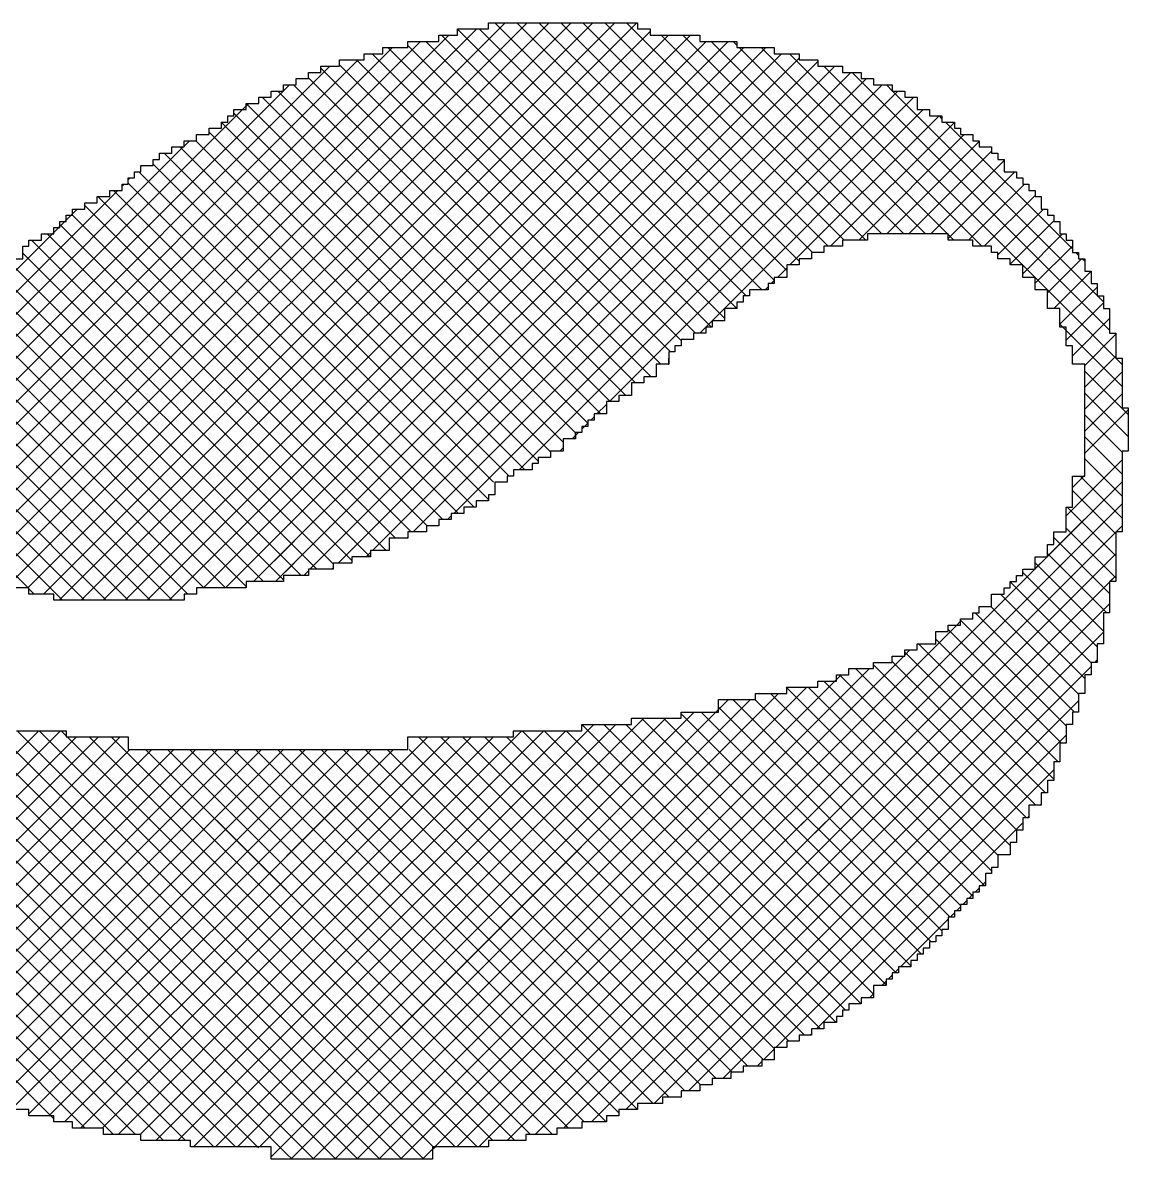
# Model space of a CAD drawing. Header units: millimetres. Extents: x 43843 to 1069877, y 60576 to 148433.
# Drawn here: x 333718 to 334353, y 67251 to 67904 of the extents above; entities that cross this region are included whole.
import ezdxf

# ---------------------------------------------------------------- set-up
doc = ezdxf.new("R2010")
doc.units = ezdxf.units.MM

# ---------------------------------------------------------------- blocks, each defined once
blk = doc.blocks.new('GS')
at = {"color": 152, "true_color": 0x006ec7}
for p, q in [((-2.9712, -2.3848), (1.4534, 2.0397)), ((-2.8215, -2.4116), (1.6298, 2.0397)), ((-2.6844, -2.4509), (1.8062, 2.0397)), ((-2.5579, -2.5008), (1.9826, 2.0397)), ((-2.3815, -2.5008), (2.159, 2.0397)), ((-2.255, -2.5507), (2.3354, 2.0397)), ((-2.1285, -2.6006), (2.5118, 2.0397)), ((-3.2207, -2.2815), (1.0008, 1.9399)), ((-3.1139, -2.3511), (1.2271, 1.9898)), ((-1.9521, -2.6006), (2.6172, 1.9686)), ((-1.7757, -2.6006), (2.7649, 1.9399)), ((-1.5993, -2.6006), (2.9413, 1.9399)), ((-3.4701, -2.1782), (0.5482, 1.8401)), ((-3.3205, -2.2049), (0.7745, 1.89)), ((-1.4229, -2.6006), (3.0678, 1.89)), ((-1.2465, -2.6006), (3.2442, 1.89)), ((-0.9703, -2.5008), (3.3707, 1.8401)), ((-0.7938, -2.5008), (3.5471, 1.8401)), ((0.4716, 1.7902), (0.4716, 1.8401)), ((-3.57, -2.1016), (0.272, 1.7403)), ((-0.5675, -2.4509), (3.6736, 1.7902)), ((-0.3911, -2.4509), (3.8147, 1.7549)), ((0.1224, 1.6905), (0.1224, 1.7403)), ((0.1224, 1.7403), (0.2721, 1.7403)), ((2.7039, -0.7046), (0.259, 1.7403)), ((0.2721, 1.7403), (0.3219, 1.7403)), ((0.3219, 1.7403), (0.3219, 1.7902)), ((0.3219, 1.7902), (0.4716, 1.7902)), ((2.7805, -0.6048), (0.3855, 1.7902)), ((-3.6697, -2.0249), (0.0457, 1.6905)), ((-0.1149, -2.3511), (3.9644, 1.7282)), ((-0.0273, 1.6406), (-0.0273, 1.6905)), ((-0.0273, 1.6905), (0.1224, 1.6905)), ((2.5008, -0.8542), (-0.0273, 1.6738)), ((0.1114, -2.3012), (4.1031, 1.6905)), ((2.6273, -0.8043), (0.1224, 1.7006)), ((-0.2269, 1.5408), (-0.2269, 1.5907)), ((-0.2269, 1.5907), (-0.1271, 1.5907)), ((-0.1271, 1.5907), (-0.1271, 1.6406)), ((-0.1271, 1.6406), (-0.0273, 1.6406)), ((2.4241, -0.954), (-0.1271, 1.5972)), ((0.3876, -2.2014), (4.2296, 1.6406)), ((-3.7732, -1.952), (-0.2804, 1.5408)), ((-0.4265, 1.441), (-0.4265, 1.4909)), ((-0.4265, 1.4909), (-0.3267, 1.4909)), ((2.221, -1.1037), (-0.3736, 1.4909)), ((-0.3303, 1.4909), (-0.2804, 1.5408)), ((-0.3267, 1.4909), (-0.3267, 1.5408)), ((-0.3267, 1.5408), (-0.2269, 1.5408)), ((2.2976, -1.0039), (-0.2471, 1.5408)), ((-0.6564, 1.3412), (-0.6065, 1.3911)), ((-0.6261, 1.3412), (-0.6261, 1.3911)), ((-0.6261, 1.3911), (-0.5263, 1.3911)), ((2.0184, -1.2539), (-0.6261, 1.3905)), ((-0.2389, 1.0033), (-0.6261, 1.3905)), ((-0.5263, 1.3911), (-0.5263, 1.441)), ((-0.5263, 1.441), (-0.4265, 1.441)), ((2.1182, -1.1773), (-0.5001, 1.441)), ((-3.8997, -1.9021), (-0.6564, 1.3412)), ((-0.7758, 1.2414), (-0.7758, 1.2913)), ((-0.7758, 1.2913), (-0.7259, 1.2913)), ((-0.7259, 1.2913), (-0.7259, 1.3412)), ((-0.7259, 1.3412), (-0.6261, 1.3412)), ((1.9186, -1.3306), (-0.7259, 1.3139)), ((-0.2389, 0.8269), (-0.7259, 1.3139)), ((-0.9255, 1.1416), (-0.9255, 1.1915)), ((-0.9255, 1.1915), (-0.8257, 1.1915)), ((-0.8257, 1.1915), (-0.8257, 1.2414)), ((-0.8257, 1.2414), (-0.7758, 1.2414)), ((1.8188, -1.4072), (-0.8257, 1.2373)), ((-0.2389, 0.6505), (-0.8257, 1.2373)), ((-1.0252, 1.0917), (-1.0252, 1.1416)), ((-1.0252, 1.1416), (-0.9255, 1.1416)), ((1.719, -1.4838), (-0.9255, 1.1607)), ((-0.2389, 0.4741), (-0.9255, 1.1607)), ((-4.019, -1.845), (-1.1322, 1.0418)), ((-1.2248, 0.9919), (-1.2248, 1.0418)), ((-1.2248, 1.0418), (-1.125, 1.0418)), ((1.4851, -1.6027), (-1.1594, 1.0418)), ((-1.125, 1.0418), (-1.125, 1.0917)), ((-1.125, 1.0917), (-1.0252, 1.0917)), ((-1.125, 1.049), (-1.0823, 1.0917)), ((1.6116, -1.5528), (-1.0329, 1.0917)), ((-1.3745, 0.8921), (-1.3745, 0.942)), ((-1.3745, 0.942), (-1.3246, 0.942)), ((-1.3246, 0.942), (-1.3246, 0.9919)), ((-1.3246, 0.9919), (-1.2248, 0.9919)), ((1.3586, -1.6526), (-1.2859, 0.9919)), ((-1.5242, 0.7923), (-1.5242, 0.8422)), ((-1.5242, 0.8422), (-1.4743, 0.8422)), ((1.2054, -1.8522), (-1.489, 0.8422)), ((-1.4743, 0.8422), (-1.4743, 0.8921)), ((-1.4743, 0.8921), (-1.3745, 0.8921)), ((1.3199, -1.7903), (-1.3745, 0.9041)), ((-1.624, 0.6925), (-1.624, 0.7424)), ((-1.624, 0.7424), (-1.5741, 0.7424)), ((-1.624, 0.7264), (-1.608, 0.7424)), ((-1.5741, 0.7424), (-1.5741, 0.7923)), ((-1.5741, 0.7923), (-1.5242, 0.7923)), ((-1.5741, 0.7763), (-1.5581, 0.7923)), ((1.0788, -1.9021), (-1.5741, 0.7509)), ((-4.1028, -1.7524), (-1.6579, 0.6925)), ((-1.8236, 0.5927), (-1.8236, 0.6426)), ((-1.8236, 0.6426), (-1.7238, 0.6426)), ((0.8258, -2.0019), (-1.8187, 0.6426)), ((-1.7238, 0.6426), (-1.7238, 0.6925)), ((-1.7238, 0.6925), (-1.624, 0.6925)), ((0.9523, -1.952), (-1.6922, 0.6925)), ((-1.9272, -2.6006), (-5.1167, 0.5889)), ((-1.9234, 0.5428), (-1.9234, 0.5927)), ((-1.9234, 0.5927), (-1.8236, 0.5927)), ((0.6993, -2.0517), (-1.9234, 0.5709)), ((-4.126, -1.5991), (-1.984, 0.5428)), ((-2.0731, 0.4431), (-2.0731, 0.4929)), ((-2.0731, 0.4929), (-2.0232, 0.4929)), ((-2.0339, 0.4929), (-2.0232, 0.5037)), ((-2.0232, 0.4929), (-2.0232, 0.5428)), ((-2.0232, 0.5428), (-1.9234, 0.5428)), ((0.5728, -2.1016), (-2.0232, 0.4943)), ((-2.1036, -2.6006), (-5.1167, 0.4125)), ((-2.1729, 0.3433), (-2.1729, 0.3932)), ((-2.1729, 0.3932), (-2.123, 0.3932)), ((-2.1337, 0.3932), (-2.123, 0.4039)), ((-2.123, 0.3932), (-2.123, 0.4431)), ((-2.123, 0.4431), (-2.0731, 0.4431)), ((0.4962, -2.2014), (-2.123, 0.4177)), ((-2.0838, 0.4431), (-2.0731, 0.4538)), ((-2.3724, 0.2435), (-2.3724, 0.2934)), ((-2.3724, 0.2934), (-2.2726, 0.2934)), ((0.2222, -2.2802), (-2.3514, 0.2934)), ((-2.2726, 0.2934), (-2.2726, 0.3433)), ((-2.2726, 0.3433), (-2.1729, 0.3433)), ((0.3718, -2.2535), (-2.2249, 0.3433)), ((-2.1836, 0.3433), (-2.1729, 0.354)), ((-2.3798, -2.5008), (-5.1167, 0.2361)), ((-2.4223, 0.1437), (-2.4223, 0.2435)), ((-2.4223, 0.2435), (-2.3724, 0.2435)), ((0.0725, -2.307), (-2.4223, 0.1878)), ((-2.5221, 0.1437), (-2.4223, 0.1437)), ((-0.0598, -2.3511), (-2.5221, 0.1112)), ((-0.1863, -2.401), (-2.6312, 0.0439)), ((-0.4892, -2.4509), (-2.8842, -0.0559)), ((-0.3267, -2.437), (-2.7577, -0.006)), ((-0.7921, -2.5008), (-3.1372, -0.1557)), ((-0.6261, -2.4905), (-3.0107, -0.1058)), ((-1.095, -2.5507), (-3.3903, -0.2555)), ((-0.9685, -2.5008), (-3.2638, -0.2056)), ((-1.7508, -2.6006), (-3.9961, -0.3553)), ((-1.5744, -2.6006), (-3.8197, -0.3553)), ((-1.398, -2.6006), (-3.6433, -0.3553)), ((-1.2216, -2.6006), (-3.4701, -0.352)), ((-0.9703, -2.5008), (-0.2389, -1.7694)), ((-0.7938, -2.5008), (-0.2389, -1.9459)), ((-0.5675, -2.4509), (-0.2389, -2.1223)), ((0.3718, -2.2513), (0.2222, -2.2513)), ((0.2222, -2.2513), (0.2222, -2.3012)), ((0.3377, -2.2513), (0.3718, -2.2172)), ((0.5215, -2.2014), (0.3718, -2.2014)), ((0.3718, -2.2014), (0.3718, -2.2513)), ((-0.3911, -2.4509), (-0.2389, -2.2987)), ((-0.1648, -2.401), (-0.1271, -2.3633)), ((0.0725, -2.3511), (-0.1271, -2.3511)), ((-0.1271, -2.3511), (-0.1271, -2.401)), ((0.0615, -2.3511), (0.0725, -2.3401)), ((0.2222, -2.3012), (0.0725, -2.3012)), ((0.0725, -2.3012), (0.0725, -2.3511)), ((-0.3267, -2.4509), (-0.6261, -2.4509)), ((-0.6261, -2.4509), (-0.6261, -2.5008)), ((-0.1271, -2.401), (-0.3267, -2.401)), ((-0.3267, -2.401), (-0.3267, -2.4509)), ((-2.3724, -2.5008), (-2.572, -2.5008)), ((-2.3724, -2.5507), (-2.3724, -2.5008)), ((-2.3299, -2.5507), (-2.3724, -2.5082)), ((-2.1729, -2.5507), (-2.3724, -2.5507)), ((-2.1729, -2.6006), (-2.1729, -2.5507)), ((-1.0252, -2.5507), (-1.125, -2.5507)), ((-1.125, -2.5507), (-1.125, -2.6006)), ((-0.6261, -2.5008), (-1.0252, -2.5008)), ((-1.0252, -2.5008), (-1.0252, -2.5507)), ((-1.125, -2.6006), (-2.1729, -2.6006))]:
    blk.add_line(p, q, dxfattribs=at)
at = {"color": 134, "true_color": 0x00a39c}
for p, q in [((1.3199, 1.9898), (1.3199, 2.0397)), ((1.3199, 2.0397), (2.5174, 2.0397)), ((3.5164, -0.1058), (1.3709, 2.0397)), ((3.6151, -0.0281), (1.5473, 2.0397)), ((3.7149, 0.0485), (1.7237, 2.0397)), ((3.8147, 0.1252), (1.9001, 2.0397)), ((3.9227, 0.1936), (2.0765, 2.0397)), ((4.0492, 0.2435), (2.2529, 2.0397)), ((4.1757, 0.2934), (2.4293, 2.0397)), ((2.5174, 2.0397), (2.5174, 1.9898)), ((0.9207, 1.89), (0.9207, 1.9399)), ((0.9207, 1.9399), (1.0704, 1.9399)), ((3.2159, -0.3345), (0.9414, 1.9399)), ((1.0704, 1.9399), (1.0704, 1.9898)), ((1.0704, 1.9898), (1.3199, 1.9898)), ((3.3133, -0.2555), (1.0704, 1.9874)), ((3.3899, -0.1557), (1.2444, 1.9898)), ((2.5174, 1.9898), (2.6172, 1.9898)), ((2.6172, 1.9898), (2.6172, 1.9399)), ((2.6172, 1.9399), (3.0163, 1.9399)), ((4.3521, 0.2934), (2.7055, 1.9399)), ((4.4786, 0.3433), (2.8819, 1.9399)), ((3.0163, 1.9399), (3.0163, 1.89)), ((0.4716, 1.8401), (0.6712, 1.8401)), ((2.8666, -0.5145), (0.512, 1.8401)), ((0.6712, 1.8401), (0.6712, 1.89)), ((0.6712, 1.89), (0.9207, 1.89)), ((2.9836, -0.4551), (0.6712, 1.8573)), ((3.1101, -0.4052), (0.8149, 1.89)), ((3.0163, 1.89), (3.3157, 1.89)), ((4.655, 0.3433), (3.1082, 1.89)), ((3.3157, 1.859), (3.2847, 1.89)), ((3.3157, 1.89), (3.3157, 1.8401)), ((3.3157, 1.8401), (3.6151, 1.8401)), ((4.8314, 0.3433), (3.3346, 1.8401)), ((5.0577, 0.2934), (3.511, 1.8401)), ((3.6151, 1.8401), (3.6151, 1.7902)), ((3.6151, 1.7902), (3.8147, 1.7902)), ((5.284, 0.2435), (3.7373, 1.7902)), ((3.8147, 1.7902), (3.8147, 1.7403)), ((3.8147, 1.7403), (3.9644, 1.7403)), ((3.9644, 1.7396), (3.9636, 1.7403)), ((3.9644, 1.7403), (3.9644, 1.6905)), ((3.9644, 1.6905), (4.1639, 1.6905)), ((5.6101, 0.0938), (4.0135, 1.6905)), ((4.1639, 1.6905), (4.1639, 1.6406)), ((0.7137, -2.0517), (4.3561, 1.5907)), ((4.1639, 1.6406), (4.3136, 1.6406)), ((6.3095, -0.4291), (4.2398, 1.6406)), ((4.3136, 1.6406), (4.3136, 1.5907)), ((4.3136, 1.5907), (4.4134, 1.5907)), ((4.4134, 1.5907), (4.4134, 1.5408)), ((1.0398, -1.9021), (4.4826, 1.5408)), ((1.5655, -1.5528), (4.6091, 1.4909)), ((4.4134, 1.5408), (4.5631, 1.5408)), ((4.5631, 1.4936), (4.516, 1.5408)), ((4.5631, 1.5408), (4.5631, 1.4909)), ((4.5631, 1.4909), (4.6629, 1.4909)), ((6.2097, -0.1529), (4.5659, 1.4909)), ((4.6629, 1.4909), (4.6629, 1.441)), ((2.2907, -1.0039), (4.7356, 1.441)), ((4.6629, 1.441), (4.7627, 1.441)), ((4.7627, 1.441), (4.7627, 1.3911)), ((4.7627, 1.3911), (4.7627, 1.3412)), ((3.016, -0.4551), (4.8122, 1.3412)), ((3.7412, 0.0938), (4.9388, 1.2913)), ((4.7627, 1.3412), (4.8625, 1.3412)), ((4.8625, 1.3412), (4.8625, 1.2913)), ((4.8625, 1.2913), (4.9623, 1.2913)), ((4.9623, 1.2709), (4.9419, 1.2913)), ((4.9623, 1.2913), (4.9623, 1.2414)), ((4.0673, 0.2435), (5.0621, 1.2382)), ((4.9623, 1.2414), (5.0621, 1.2414)), ((6.0101, 0.2231), (4.9918, 1.2414)), ((5.0621, 1.2414), (5.0621, 1.1915)), ((5.0621, 1.1915), (5.112, 1.1915)), ((5.112, 1.1915), (5.112, 1.1416)), ((4.2937, 0.2934), (5.1419, 1.1416)), ((5.112, 1.1416), (5.2118, 1.1416)), ((5.2118, 1.1416), (5.2118, 1.0917)), ((4.52, 0.3433), (5.2617, 1.085)), ((4.6964, 0.3433), (5.3614, 1.0083)), ((5.2118, 1.0917), (5.2617, 1.0917)), ((5.2617, 1.0917), (5.2617, 1.0418)), ((5.2617, 1.0418), (5.3614, 1.0418)), ((5.3614, 1.0418), (5.3614, 0.9919)), ((4.8728, 0.3433), (5.4612, 0.9317)), ((5.3614, 0.9919), (5.4113, 0.9919)), ((5.4113, 0.9919), (5.4113, 0.942)), ((5.4113, 0.942), (5.4612, 0.942)), ((5.4612, 0.942), (5.4612, 0.8422)), ((5.0122, 0.3063), (5.5481, 0.8422)), ((5.4612, 0.8422), (5.561, 0.8422)), ((5.561, 0.8422), (5.561, 0.7923)), ((5.1757, 0.2934), (5.6248, 0.7424)), ((5.561, 0.7923), (5.6109, 0.7923)), ((5.6109, 0.7923), (5.6109, 0.7424)), ((5.6109, 0.7424), (5.6608, 0.7424)), ((5.6608, 0.7424), (5.6608, 0.6925)), ((5.3022, 0.2435), (5.7107, 0.652)), ((5.6608, 0.6925), (5.7107, 0.6925)), ((5.7107, 0.6925), (5.7107, 0.6426)), ((5.7107, 0.6426), (5.7606, 0.6426)), ((5.7606, 0.6426), (5.7606, 0.5927)), ((5.7606, 0.5927), (5.7606, 0.5428)), ((5.4113, 0.1762), (5.778, 0.5428)), ((5.7606, 0.5428), (5.8105, 0.5428)), ((5.8105, 0.5428), (5.8105, 0.4929)), ((5.8105, 0.4929), (5.8604, 0.4929)), ((5.8604, 0.4929), (5.8604, 0.4431)), ((5.5111, 0.0996), (5.8604, 0.4488)), ((5.8604, 0.4431), (5.9103, 0.4431)), ((5.9103, 0.4431), (5.9103, 0.3433)), ((4.3635, 0.2934), (4.1639, 0.2934)), ((4.1639, 0.2934), (4.1639, 0.2435)), ((5.0122, 0.3433), (4.3635, 0.3433)), ((4.3635, 0.3433), (4.3635, 0.2934)), ((5.0122, 0.2934), (5.0122, 0.3433)), ((5.2118, 0.2934), (5.0122, 0.2934)), ((5.2118, 0.2435), (5.2118, 0.2934)), ((5.6109, 0.023), (5.9312, 0.3433)), ((5.9103, 0.3433), (5.9602, 0.3433)), ((5.9602, 0.3433), (5.9602, 0.2934)), ((5.9602, 0.2934), (6.0101, 0.2934)), ((6.0101, 0.2934), (6.0101, 0.1936)), ((4.0143, 0.1936), (3.9145, 0.1936)), ((3.9145, 0.1936), (3.9145, 0.1437)), ((4.1639, 0.2435), (4.0143, 0.2435)), ((4.0143, 0.2435), (4.0143, 0.1936)), ((5.3614, 0.2435), (5.2118, 0.2435)), ((5.3614, 0.1936), (5.3614, 0.2435)), ((5.4113, 0.1936), (5.3614, 0.1936)), ((5.4113, 0.1437), (5.4113, 0.1936)), ((5.7107, -0.0537), (6.0101, 0.2457)), ((6.0101, 0.1936), (6.06, 0.1936)), ((6.06, 0.1732), (6.0396, 0.1936)), ((6.06, 0.1936), (6.06, 0.1437)), ((3.8147, 0.0938), (3.7149, 0.0938)), ((3.7149, 0.0938), (3.7149, -0.006)), ((3.9145, 0.1437), (3.8147, 0.1437)), ((3.8147, 0.1437), (3.8147, 0.0938)), ((5.5111, 0.1437), (5.4113, 0.1437)), ((5.5111, 0.0938), (5.5111, 0.1437)), ((5.6109, 0.0938), (5.5111, 0.0938)), ((5.6109, -0.006), (5.6109, 0.0938)), ((6.4093, -0.7053), (5.6109, 0.093)), ((5.8105, -0.1303), (6.0845, 0.1437)), ((6.06, 0.1437), (6.1099, 0.1437)), ((6.1099, 0.1233), (6.0895, 0.1437)), ((6.1099, 0.1437), (6.1099, 0.0439)), ((3.6415, -0.006), (3.7149, 0.0674)), ((5.8617, -0.2555), (6.1598, 0.0426)), ((6.1099, 0.0439), (6.1598, 0.0439)), ((6.1598, 0.0439), (6.1598, -0.0559)), ((3.5417, -0.1058), (3.5652, -0.0823)), ((3.6151, -0.0559), (3.5652, -0.0559)), ((3.5652, -0.0559), (3.5652, -0.1058)), ((3.5916, -0.0559), (3.6151, -0.0324)), ((3.7149, -0.006), (3.6151, -0.006)), ((3.6151, -0.006), (3.6151, -0.0559)), ((5.7107, -0.006), (5.6109, -0.006)), ((5.7107, -0.0559), (5.7107, -0.006)), ((5.7107, -0.1058), (5.7107, -0.0559)), ((5.9103, -0.3833), (6.2097, -0.0839)), ((6.1598, -0.0559), (6.2097, -0.0559)), ((6.2097, -0.0559), (6.2097, -0.1557)), ((3.4155, -0.1557), (3.3656, -0.1557)), ((3.3656, -0.1557), (3.3656, -0.2056)), ((3.5652, -0.1058), (3.4155, -0.1058)), ((3.4155, -0.1058), (3.4155, -0.1557)), ((5.8105, -0.1058), (5.7107, -0.1058)), ((5.8105, -0.1066), (5.8097, -0.1058)), ((5.8105, -0.1557), (5.8105, -0.1058)), ((5.8105, -0.2555), (5.8105, -0.1557)), ((6.2097, -0.1557), (6.2596, -0.1557)), ((6.2596, -0.2028), (6.2124, -0.1557)), ((6.2596, -0.1557), (6.2596, -0.2555)), ((3.3157, -0.2555), (3.2159, -0.2555)), ((3.2159, -0.2555), (3.2159, -0.3553)), ((3.3656, -0.2056), (3.3157, -0.2056)), ((3.3157, -0.2056), (3.3157, -0.2555)), ((5.9103, -0.2555), (5.8105, -0.2555)), ((5.9103, -0.3553), (5.9103, -0.2555)), ((5.9602, -0.5098), (6.2596, -0.2104)), ((6.2596, -0.2555), (6.3095, -0.2555)), ((6.3095, -0.2555), (6.3095, -0.4551)), ((3.2159, -0.3553), (3.1161, -0.3553)), ((3.1161, -0.3553), (3.1161, -0.4052)), ((5.9103, -0.4052), (5.9103, -0.3553)), ((6.0101, -0.6363), (6.3095, -0.337)), ((3.0662, -0.4551), (2.9664, -0.4551)), ((2.9664, -0.4551), (2.9664, -0.505)), ((3.1161, -0.4052), (3.0662, -0.4052)), ((3.0662, -0.4052), (3.0662, -0.4551)), ((6.4093, -0.8818), (5.9103, -0.3828)), ((5.9602, -0.4052), (5.9103, -0.4052)), ((5.9602, -0.5549), (5.9602, -0.4052)), ((6.3095, -0.4551), (6.3594, -0.4551)), ((6.3594, -0.4551), (6.3594, -0.6048)), ((2.9664, -0.505), (2.8666, -0.505)), ((2.8666, -0.505), (2.8666, -0.5549)), ((2.9661, -0.505), (2.9664, -0.5046)), ((6.1099, -0.7129), (6.3594, -0.4635)), ((2.8167, -0.6048), (2.7669, -0.6048)), ((2.7669, -0.6048), (2.7669, -0.6547)), ((2.8666, -0.5549), (2.8167, -0.5549)), ((2.8167, -0.5549), (2.8167, -0.6048)), ((6.0101, -0.5549), (5.9602, -0.5549)), ((6.0101, -0.6547), (6.0101, -0.5549)), ((6.3594, -0.6048), (6.3594, -0.6547)), ((2.7669, -0.7046), (2.6671, -0.7046)), ((2.6671, -0.7046), (2.6671, -0.8043)), ((2.7665, -0.7046), (2.7669, -0.7042)), ((2.7669, -0.6547), (2.7669, -0.7046)), ((2.7669, -0.7046), (2.7669, -0.6547)), ((2.7669, -0.6547), (2.7669, -0.7046)), ((6.0101, -0.7046), (6.0101, -0.6547)), ((6.1099, -0.7046), (6.0101, -0.7046)), ((6.1099, -0.8894), (6.3594, -0.6399)), ((6.1099, -1.6027), (6.1099, -0.7046)), ((6.3594, -0.6547), (6.4093, -0.6547)), ((6.4093, -0.6547), (6.4093, -1.0538)), ((2.6671, -0.8043), (2.5673, -0.8043)), ((2.5673, -0.8043), (2.5673, -0.8542)), ((2.6667, -0.8043), (2.6671, -0.804)), ((6.4592, -1.1081), (6.1099, -0.7588)), ((6.1099, -1.0658), (6.4093, -0.7664)), ((2.5673, -0.8542), (2.4675, -0.8542)), ((2.4675, -0.8542), (2.4675, -0.954)), ((2.3677, -1.0039), (2.2679, -1.0039)), ((2.2679, -1.0039), (2.2679, -1.1037)), ((2.4675, -0.954), (2.3677, -0.954)), ((2.3677, -0.954), (2.3677, -1.0039)), ((6.4592, -1.2845), (6.1099, -0.9352)), ((6.1099, -1.2422), (6.4093, -0.9428)), ((2.1909, -1.1037), (2.2679, -1.0268)), ((6.1099, -1.0658), (6.1697, -1.0059)), ((6.1099, -1.2422), (6.3461, -1.0059)), ((6.1099, -1.4186), (6.4592, -1.0693)), ((6.4592, -1.2845), (6.1806, -1.0059)), ((6.4592, -1.1081), (6.357, -1.0059)), ((6.4093, -1.0538), (6.4592, -1.0538)), ((6.4592, -1.0538), (6.4592, -1.4031)), ((2.0683, -1.2263), (2.1182, -1.1764)), ((2.1681, -1.1536), (2.1182, -1.1536)), ((2.1182, -1.1536), (2.1182, -1.2035)), ((2.141, -1.1536), (2.1681, -1.1265)), ((2.2679, -1.1037), (2.1681, -1.1037)), ((2.1681, -1.1037), (2.1681, -1.1536)), ((6.4093, -1.411), (6.1099, -1.1116)), ((6.4093, -1.411), (6.1099, -1.1116)), ((1.9913, -1.3033), (2.0184, -1.2762)), ((2.0683, -1.2534), (2.0184, -1.2534)), ((2.0184, -1.2534), (2.0184, -1.3033)), ((2.0184, -1.3033), (2.0184, -1.2534)), ((2.0184, -1.2762), (2.0412, -1.2534)), ((2.1182, -1.2035), (2.0683, -1.2035)), ((2.0683, -1.2035), (2.0683, -1.2534)), ((1.9186, -1.3033), (1.9186, -1.3532)), ((2.0184, -1.3033), (1.9186, -1.3033)), ((1.9186, -1.3532), (1.9186, -1.4031)), ((1.8188, -1.453), (1.719, -1.453)), ((1.719, -1.453), (1.719, -1.5029)), ((1.9186, -1.4031), (1.8188, -1.4031)), ((1.8188, -1.4031), (1.8188, -1.453)), ((1.8916, -1.4031), (1.9186, -1.376)), ((6.4592, -1.4031), (6.4093, -1.4031)), ((6.4093, -1.4031), (6.4093, -2.0517)), ((1.719, -1.5029), (1.6691, -1.5029)), ((1.6691, -1.5029), (1.6691, -1.5528)), ((5.9602, -1.9211), (6.4093, -1.472)), ((6.4093, -1.7638), (6.1099, -1.4644)), ((6.4093, -1.7638), (6.1099, -1.4644)), ((1.5195, -1.6027), (1.4696, -1.6027)), ((1.4696, -1.6027), (1.4696, -1.6526)), ((1.5156, -1.6027), (1.5195, -1.5988)), ((1.6691, -1.5528), (1.5195, -1.5528)), ((1.5195, -1.5528), (1.5195, -1.6027)), ((6.0101, -1.8522), (6.0101, -1.6027)), ((6.0101, -1.6027), (6.1099, -1.6027)), ((6.0101, -1.6948), (6.1022, -1.6027)), ((6.4093, -1.9402), (6.0717, -1.6027)), ((6.4093, -1.9402), (6.0717, -1.6027)), ((6.1022, -1.6027), (6.1099, -1.595)), ((1.0662, -6.9915), (6.4093, -1.6484)), ((1.4696, -1.6526), (1.3698, -1.6526)), ((1.3698, -1.6526), (1.3698, -1.7524)), ((1.4657, -1.6526), (1.4696, -1.6487)), ((5.8105, -2.2472), (6.4093, -1.6484)), ((5.8105, -2.2472), (6.4093, -1.6484)), ((6.3594, -2.0667), (6.0101, -1.7174)), ((6.3594, -2.0667), (6.0101, -1.7174)), ((1.3199, -1.8023), (1.2201, -1.8023)), ((1.2201, -1.8023), (1.2201, -1.8522)), ((1.2427, -6.9915), (6.4093, -1.8248)), ((1.316, -1.8023), (1.3199, -1.7984)), ((1.3698, -1.7524), (1.3199, -1.7524)), ((1.3199, -1.7524), (1.3199, -1.8023)), ((1.3659, -1.7524), (1.3698, -1.7485)), ((1.1203, -1.9021), (1.0205, -1.9021)), ((1.0205, -1.9021), (1.0205, -1.952)), ((1.2201, -1.8522), (1.1203, -1.8522)), ((1.1203, -1.8522), (1.1203, -1.9021)), ((5.9602, -1.9021), (5.9602, -1.8522)), ((5.9602, -1.8522), (6.0101, -1.8522)), ((5.9602, -2.0517), (5.9602, -1.9021)), ((6.3594, -2.2431), (5.9684, -1.8522)), ((6.3594, -2.2431), (5.9684, -1.8522)), ((0.9207, -2.0019), (0.8209, -2.0019)), ((0.8209, -2.0019), (0.8209, -2.0517)), ((1.0205, -1.952), (0.9207, -1.952)), ((0.9207, -1.952), (0.9207, -2.0019)), ((0.9899, -1.952), (1.0205, -1.9213)), ((1.469, -6.9416), (6.4093, -2.0013)), ((0.6638, -2.1016), (0.6712, -2.0942)), ((0.8209, -2.0517), (0.6712, -2.0517)), ((0.6712, -2.0517), (0.6712, -2.1016)), ((5.8604, -2.1515), (5.8604, -2.0517)), ((5.8604, -2.0517), (5.9602, -2.0517)), ((6.3095, -2.5461), (5.8604, -2.097)), ((6.3095, -2.5461), (5.8604, -2.097)), ((6.3594, -2.4195), (5.9602, -2.0204)), ((6.3594, -2.4195), (5.9602, -2.0204)), ((6.4093, -2.0517), (6.3594, -2.0517)), ((6.3594, -2.0517), (6.3594, -2.4509)), ((0.6712, -2.1016), (0.5215, -2.1016)), ((0.5215, -2.1016), (0.5215, -2.2014)), ((5.8105, -2.2513), (5.8105, -2.1515)), ((5.8105, -2.1515), (5.8604, -2.1515)), ((1.6953, -6.8917), (6.3594, -2.2276)), ((5.7066, -2.3511), (5.8064, -2.2513)), ((5.7107, -2.3012), (5.7107, -2.2513)), ((5.7107, -2.2513), (5.8105, -2.2513)), ((6.2874, -2.7004), (5.8105, -2.2235)), ((6.2874, -2.7004), (5.8105, -2.2235)), ((5.6109, -2.401), (5.6109, -2.3511)), ((5.6109, -2.3511), (5.7107, -2.3511)), ((5.7066, -2.3511), (5.7107, -2.347)), ((6.2596, -2.849), (5.7107, -2.3001)), ((5.7107, -2.3511), (5.7107, -2.3012)), ((1.9216, -6.8418), (6.3095, -2.4539)), ((5.5111, -2.5008), (5.5111, -2.4509)), ((5.5111, -2.4509), (5.561, -2.4509)), ((6.1598, -3.102), (5.5111, -2.4534)), ((5.561, -2.4509), (5.561, -2.401)), ((5.561, -2.401), (5.6109, -2.401)), ((6.2097, -2.9755), (5.6109, -2.3767)), ((6.3095, -2.4539), (6.3594, -2.404)), ((6.3594, -2.4509), (6.3095, -2.4509)), ((6.3095, -2.4509), (6.3095, -2.7004)), ((6.3124, -2.4509), (6.3594, -2.404)), ((5.3614, -2.6006), (5.3614, -2.5507)), ((5.3614, -2.5507), (5.4612, -2.5507)), ((6.1099, -3.2285), (5.4321, -2.5507)), ((5.4612, -2.5507), (5.4612, -2.5008)), ((5.4612, -2.5008), (5.5111, -2.5008)), ((2.1479, -6.7919), (6.3095, -2.6303)), ((5.3614, -2.6505), (5.3614, -2.6006)), ((5.2118, -2.7503), (5.2118, -2.7004)), ((5.2118, -2.7004), (5.2617, -2.7004)), ((6.0273, -3.4987), (5.229, -2.7004)), ((5.2617, -2.7004), (5.2617, -2.6505)), ((5.2617, -2.6505), (5.3614, -2.6505)), ((6.06, -3.355), (5.3555, -2.6505)), ((6.3095, -2.7004), (6.2596, -2.7004)), ((6.2596, -2.7004), (6.2596, -2.9499)), ((0.79, -7.0912), (5.0811, -2.8002)), ((5.0122, -2.8501), (5.0122, -2.8002)), ((5.0122, -2.8002), (5.112, -2.8002)), ((5.0811, -2.8002), (5.112, -2.7693)), ((5.112, -2.8002), (5.112, -2.7503)), ((5.112, -2.7503), (5.2118, -2.7503)), ((5.9602, -3.6081), (5.112, -2.7598)), ((2.4241, -6.6921), (6.2596, -2.8566)), ((4.9124, -2.9499), (4.9124, -2.8501)), ((4.9124, -2.8501), (5.0122, -2.8501)), ((5.8972, -3.8979), (4.9124, -2.9131)), ((5.924, -3.7482), (5.0122, -2.8364)), ((4.6629, -3.0497), (4.6629, -2.9998)), ((4.6629, -2.9998), (4.7627, -2.9998)), ((4.6629, -3.042), (4.7051, -2.9998)), ((4.7627, -2.9998), (4.7627, -2.9499)), ((4.7627, -2.9499), (4.9124, -2.9499)), ((5.8604, -4.0375), (4.7728, -2.9499)), ((6.2596, -2.9499), (6.2097, -2.9499)), ((6.2097, -2.9499), (6.2097, -3.0996)), ((0.6136, -7.0912), (4.6552, -3.0497)), ((4.4134, -3.1495), (4.4134, -3.0996)), ((4.4134, -3.0996), (4.5631, -3.0996)), ((4.5631, -3.0996), (4.5631, -3.0497)), ((4.5631, -3.0497), (4.6629, -3.0497)), ((5.7173, -4.2472), (4.5631, -3.093)), ((5.7939, -4.1474), (4.6629, -3.0164)), ((6.2097, -3.0996), (6.1598, -3.0996)), ((6.1598, -3.0996), (6.1598, -3.1994)), ((6.193, -3.0996), (6.2097, -3.0829)), ((0.4372, -7.0912), (4.379, -3.1495)), ((2.6504, -6.6422), (6.1598, -3.1328)), ((4.2138, -3.1994), (4.2138, -3.1495)), ((4.2138, -3.1495), (4.4134, -3.1495)), ((5.564, -4.4468), (4.2667, -3.1495)), ((5.6407, -4.347), (4.4134, -3.1197)), ((0.2608, -7.0912), (4.1527, -3.1994)), ((3.9644, -3.2991), (3.9644, -3.2493)), ((3.9644, -3.2493), (4.114, -3.2493)), ((5.4113, -4.6469), (4.0137, -3.2493)), ((4.1028, -3.2493), (4.1527, -3.1994)), ((4.114, -3.2493), (4.114, -3.1994)), ((4.114, -3.1994), (4.2138, -3.1994)), ((5.5111, -4.5703), (4.1402, -3.1994)), ((6.1598, -3.1994), (6.1099, -3.1994)), ((6.1099, -3.1994), (6.1099, -3.349)), ((-0.092, -7.0912), (3.6502, -3.349)), ((0.0844, -7.0912), (3.8765, -3.2991)), ((3.4654, -3.3989), (3.4654, -3.349)), ((3.4654, -3.349), (3.7149, -3.349)), ((5.2118, -4.9765), (3.5843, -3.349)), ((5.3075, -4.8958), (3.7108, -3.2991)), ((3.7149, -3.349), (3.7149, -3.2991)), ((3.7149, -3.2991), (3.9644, -3.2991)), ((5.3614, -4.7734), (3.8872, -3.2991)), ((6.1099, -3.349), (6.06, -3.349)), ((6.06, -3.349), (6.06, -3.4987)), ((-0.3027, -6.9492), (3.2475, -3.3989)), ((-0.2684, -7.0912), (3.4239, -3.3989)), ((2.9266, -6.5424), (6.06, -3.409)), ((3.166, -3.4987), (3.166, -3.3989)), ((3.166, -3.3989), (3.4654, -3.3989)), ((4.9623, -5.2563), (3.166, -3.46)), ((5.0277, -5.1453), (3.2814, -3.3989)), ((5.112, -5.0531), (3.4578, -3.3989)), ((-0.3027, -6.7728), (2.9713, -3.4987)), ((-0.3027, -6.4199), (2.5686, -3.5486)), ((-0.3027, -6.5964), (2.745, -3.5486)), ((2.4675, -3.5985), (2.4675, -3.5486)), ((2.4675, -3.5486), (2.8666, -3.5486)), ((4.5947, -5.5944), (2.549, -3.5486)), ((4.7128, -5.536), (2.7254, -3.5486)), ((2.8666, -3.5486), (2.8666, -3.4987)), ((2.8666, -3.4987), (3.166, -3.4987)), ((4.7979, -5.4447), (2.8666, -3.5135)), ((4.8745, -5.3449), (3.0283, -3.4987)), ((6.06, -3.4987), (6.0101, -3.4987)), ((6.0101, -3.4987), (6.0101, -3.5985)), ((-0.3027, -6.0671), (2.1659, -3.5985)), ((-0.3027, -6.2435), (2.3423, -3.5985)), ((-0.3027, -5.5379), (1.5867, -3.6484)), ((-0.3027, -5.7143), (1.7631, -3.6484)), ((-0.3027, -5.8907), (1.9395, -3.6484)), ((1.5195, -3.6983), (1.5195, -3.6484)), ((1.5195, -3.6484), (2.0683, -3.6484)), ((3.9854, -6.0434), (1.5903, -3.6484)), ((4.1119, -5.9935), (1.7668, -3.6484)), ((4.1885, -5.8937), (1.9432, -3.6484)), ((2.0683, -3.6484), (2.0683, -3.5985)), ((2.0683, -3.5985), (2.4675, -3.5985)), ((4.3136, -5.8425), (2.0697, -3.5985)), ((4.4134, -5.7659), (2.2461, -3.5985)), ((4.5132, -5.6892), (2.4225, -3.5985)), ((6.0101, -3.5985), (5.9602, -3.5985)), ((5.9602, -3.5985), (5.9602, -3.7482)), ((-0.3027, -4.8323), (0.8312, -3.6983)), ((-0.3027, -5.0087), (1.0076, -3.6983)), ((-0.3027, -5.1851), (1.184, -3.6983)), ((-0.3027, -5.3615), (1.3604, -3.6983)), ((0.6712, -3.6983), (1.5195, -3.6983)), ((3.4027, -6.3428), (0.7582, -3.6983)), ((3.5292, -6.2929), (0.9346, -3.6983)), ((3.6151, -6.2024), (1.111, -3.6983)), ((3.7323, -6.1432), (1.2874, -3.6983)), ((3.8588, -6.0933), (1.4638, -3.6983)), ((3.2028, -6.4426), (5.9602, -3.6852)), ((1.6582, -6.8917), (-1.4353, -3.7981)), ((1.8346, -6.8917), (-1.2589, -3.7981)), ((1.9611, -6.8418), (-1.0825, -3.7981)), ((2.0877, -6.7919), (-0.9061, -3.7981)), ((2.2641, -6.7919), (-0.7297, -3.7981)), ((2.3677, -6.7191), (-0.5533, -3.7981)), ((2.5171, -6.6921), (-0.3769, -3.7981)), ((2.6436, -6.6422), (-0.2005, -3.7981)), ((2.7701, -6.5923), (-0.0241, -3.7981)), ((2.8966, -6.5424), (0.1524, -3.7981)), ((3.0231, -6.4925), (0.3288, -3.7981)), ((3.1497, -6.4426), (0.5052, -3.7981)), ((3.2762, -6.3927), (0.6816, -3.7981)), ((5.9602, -3.7482), (5.9103, -3.7482)), ((5.9103, -3.7482), (5.9103, -3.8979)), ((5.9103, -3.8979), (5.8604, -3.8979)), ((5.8604, -3.8979), (5.8604, -4.0476)), ((3.6287, -6.1931), (5.8604, -3.9614)), ((5.8604, -4.0476), (5.8105, -4.0476)), ((5.8105, -4.0476), (5.8105, -4.1474)), ((5.8105, -4.1474), (5.7606, -4.1474)), ((5.7606, -4.1474), (5.7606, -4.2472)), ((5.7107, -4.2472), (5.6608, -4.2472)), ((5.6608, -4.2472), (5.6608, -4.347)), ((5.7606, -4.2472), (5.7107, -4.2472)), ((5.7107, -4.2472), (5.7107, -4.2472)), ((5.7107, -4.2472), (5.7107, -4.2472)), ((5.751, -4.2472), (5.7606, -4.2376)), ((1.2427, -6.9915), (3.8533, -4.3808)), ((1.469, -6.9416), (4.0297, -4.3808)), ((5.6608, -4.347), (5.6109, -4.347)), ((5.6109, -4.347), (5.6109, -4.4468)), ((5.6512, -4.347), (5.6608, -4.3374)), ((3.9548, -6.0434), (5.6109, -4.3873)), ((5.6109, -4.4468), (5.561, -4.4468)), ((5.561, -4.4468), (5.561, -4.5465)), ((5.561, -4.5465), (5.5111, -4.5465)), ((5.5111, -4.5465), (5.5111, -4.6463)), ((0.5793, -6.0671), (2.0661, -4.5804)), ((5.5111, -4.6463), (5.4113, -4.6463)), ((5.4113, -4.6463), (5.4113, -4.7461)), ((5.4113, -4.7461), (5.3614, -4.7461)), ((5.3614, -4.7461), (5.3614, -4.796)), ((5.3614, -4.796), (5.3115, -4.796)), ((5.3115, -4.796), (5.3115, -4.8958)), ((5.2289, -4.9457), (5.2617, -4.9129)), ((5.3115, -4.8958), (5.2617, -4.8958)), ((5.2617, -4.8958), (5.2617, -4.9457)), ((5.2788, -4.8958), (5.3115, -4.8631)), ((5.1291, -5.0455), (5.1619, -5.0127)), ((5.2118, -4.9956), (5.1619, -4.9956)), ((5.1619, -4.9956), (5.1619, -5.0455)), ((5.179, -4.9956), (5.2118, -4.9628)), ((5.2617, -4.9457), (5.2118, -4.9457)), ((5.2118, -4.9457), (5.2118, -4.9956)), ((1.5317, -6.9416), (-0.3027, -5.1071)), ((5.0293, -5.1453), (5.0621, -5.1125)), ((5.112, -5.0954), (5.0621, -5.0954)), ((5.0621, -5.0954), (5.0621, -5.1453)), ((5.0792, -5.0954), (5.112, -5.0626)), ((5.1619, -5.0455), (5.112, -5.0455)), ((5.112, -5.0455), (5.112, -5.0954)), ((4.6301, -5.5445), (5.0122, -5.1624)), ((5.0621, -5.1453), (5.0122, -5.1453)), ((5.0122, -5.1453), (5.0122, -5.2451)), ((1.3553, -6.9416), (-0.3027, -5.2835)), ((4.9623, -5.295), (4.9124, -5.295)), ((4.9124, -5.295), (4.9124, -5.3449)), ((5.0122, -5.2451), (4.9623, -5.2451)), ((4.9623, -5.2451), (4.9623, -5.295)), ((4.9124, -5.3449), (4.8625, -5.3449)), ((4.8625, -5.3449), (4.8625, -5.3948)), ((1.2288, -6.9915), (-0.3027, -5.4599)), ((4.8126, -5.4447), (4.7627, -5.4447)), ((4.7627, -5.4447), (4.7627, -5.4946)), ((4.8625, -5.3948), (4.8126, -5.3948)), ((4.8126, -5.3948), (4.8126, -5.4447)), ((4.5802, -5.5944), (4.613, -5.5616)), ((4.6629, -5.5445), (4.613, -5.5445)), ((4.613, -5.5445), (4.613, -5.5944)), ((4.7128, -5.5445), (4.6629, -5.5445)), ((4.7627, -5.4946), (4.7128, -5.4946)), ((4.7128, -5.4946), (4.7128, -5.5445)), ((1.0524, -6.9915), (-0.3027, -5.6363)), ((4.5631, -5.6443), (4.5132, -5.6443)), ((4.5132, -5.6443), (4.5132, -5.6942)), ((4.5303, -5.6443), (4.5631, -5.6115)), ((4.613, -5.5944), (4.5631, -5.5944)), ((4.5631, -5.5944), (4.5631, -5.6443)), ((4.5132, -5.6942), (4.4134, -5.6942)), ((4.4134, -5.6942), (4.4134, -5.6942)), ((4.4134, -5.6942), (4.4134, -5.7441)), ((4.4134, -5.7441), (4.4134, -5.7939)), ((4.4804, -5.6942), (4.5132, -5.6614)), ((0.876, -6.9915), (-0.3027, -5.8127)), ((4.4134, -5.7939), (4.3136, -5.7939)), ((4.3136, -5.7939), (4.3136, -5.8438)), ((4.3807, -5.7939), (4.4134, -5.7612)), ((4.2138, -5.8937), (4.1639, -5.8937)), ((4.1639, -5.8937), (4.1639, -5.9436)), ((4.3136, -5.8438), (4.2138, -5.8438)), ((4.2138, -5.8438), (4.2138, -5.8937)), ((0.7994, -7.0912), (-0.3027, -5.9891)), ((4.114, -5.9935), (4.0143, -5.9935)), ((4.0143, -5.9935), (4.0143, -6.0434)), ((4.1639, -5.9436), (4.114, -5.9436)), ((4.114, -5.9436), (4.114, -5.9935)), ((3.9145, -6.0933), (3.8147, -6.0933)), ((3.8147, -6.0933), (3.8147, -6.1432)), ((3.9049, -6.0933), (3.9145, -6.0837)), ((3.9644, -6.0434), (3.9145, -6.0434)), ((3.9145, -6.0434), (3.9145, -6.0933)), ((4.0143, -6.0434), (3.9644, -6.0434)), ((3.5289, -6.2929), (3.6151, -6.2067)), ((3.7149, -6.1931), (3.6151, -6.1931)), ((3.6151, -6.1931), (3.6151, -6.2929)), ((3.8147, -6.1432), (3.7149, -6.1432)), ((3.7149, -6.1432), (3.7149, -6.1931)), ((3.6151, -6.2929), (3.5153, -6.2929)), ((3.5153, -6.2929), (3.5153, -6.3428)), ((3.5153, -6.3428), (3.3656, -6.3428)), ((3.3656, -6.3428), (3.3656, -6.3927)), ((3.479, -6.3428), (3.5153, -6.3065)), ((3.166, -6.4426), (3.1161, -6.4426)), ((3.1161, -6.4426), (3.1161, -6.4925)), ((3.2658, -6.4426), (3.166, -6.4426)), ((3.3656, -6.3927), (3.2658, -6.3927)), ((3.2658, -6.3927), (3.2658, -6.4426)), ((3.0163, -6.5424), (2.8666, -6.5424)), ((2.8666, -6.5424), (2.8666, -6.5923)), ((3.1161, -6.4925), (3.0163, -6.4925)), ((3.0163, -6.4925), (3.0163, -6.5424)), ((2.717, -6.6422), (2.5174, -6.6422)), ((2.5174, -6.6422), (2.5174, -6.6921)), ((2.8666, -6.5923), (2.717, -6.5923)), ((2.717, -6.5923), (2.717, -6.6422)), ((2.3677, -6.742), (2.2679, -6.742)), ((2.2679, -6.742), (2.2679, -6.7919)), ((2.5174, -6.6921), (2.3677, -6.6921)), ((2.3677, -6.6921), (2.3677, -6.742)), ((2.0683, -6.8418), (1.8687, -6.8418)), ((1.8687, -6.8418), (1.8687, -6.8917)), ((2.2679, -6.7919), (2.0683, -6.7919)), ((2.0683, -6.7919), (2.0683, -6.8418)), ((1.8687, -6.8917), (1.6192, -6.8917)), ((1.6192, -6.8917), (1.6192, -6.9416)), ((1.3199, -6.9915), (0.8708, -6.9915)), ((0.8708, -6.9915), (0.8708, -7.0912)), ((0.8708, -7.0105), (0.8898, -6.9915)), ((1.6192, -6.9416), (1.3199, -6.9416)), ((1.3199, -6.9416), (1.3199, -6.9915)), ((0.8708, -7.0912), (-0.4265, -7.0912))]:
    blk.add_line(p, q, dxfattribs=at)
at = {"color": 72, "true_color": 0x61bf1a}
for p, q in [((-0.8881, -6.9915), (-6.8132, -1.0664)), ((-1.1144, -6.9416), (-6.7134, -1.3426)), ((6.4093, -1.5874), (6.1099, -1.288)), ((6.4093, -1.5874), (6.1099, -1.288)), ((-1.2908, -6.9416), (-6.7134, -1.519)), ((-1.3407, -6.7153), (-6.4871, -1.5689)), ((-1.5171, -6.8917), (-6.6635, -1.7453)), ((-1.6935, -6.8917), (-6.6136, -1.9716)), ((-1.9199, -6.8418), (-6.5637, -2.1979)), ((-2.1729, -6.7652), (-6.4639, -2.4741)), ((-0.7117, -6.9915), (-4.9529, -2.7503)), ((-0.5353, -6.9915), (-4.5769, -2.9499)), ((-0.3027, -7.0476), (-4.2009, -3.1495)), ((-0.3027, -6.8712), (-3.9247, -3.2493)), ((-0.8881, -6.9915), (-4.4655, -3.4141)), ((-0.3027, -6.6948), (-3.5986, -3.3989)), ((-0.3027, -6.5184), (-3.3723, -3.4488)), ((-0.3027, -6.342), (-3.146, -3.4987)), ((-0.3027, -6.1656), (-2.9197, -3.5486)), ((-4.34, -5.6942), (-2.2943, -3.6484)), ((-4.2634, -5.7939), (-2.1179, -3.6484)), ((-0.3027, -5.9891), (-2.6934, -3.5985)), ((-2.4722, -3.6484), (-2.0731, -3.6484)), ((-0.3027, -5.8127), (-2.4671, -3.6484)), ((-0.3027, -5.6363), (-2.2907, -3.6484)), ((-2.0731, -3.6896), (-2.1142, -3.6484)), ((-2.0731, -3.6484), (-2.0731, -3.6983)), ((-4.1369, -5.8438), (-1.9913, -3.6983)), ((-4.019, -5.9024), (-1.8149, -3.6983)), ((-3.9192, -5.979), (-1.6385, -3.6983)), ((-2.0731, -3.6983), (-1.5741, -3.6983)), ((-0.3027, -5.4599), (-2.0643, -3.6983)), ((-0.3027, -5.2835), (-1.8879, -3.6983)), ((-0.3027, -5.1071), (-1.7115, -3.6983)), ((-1.5741, -3.6983), (-1.5741, -3.7981)), ((0.6712, -3.7981), (0.6712, -3.6983)), ((-3.8194, -6.0556), (-1.5619, -3.7981)), ((-3.7196, -6.1322), (-1.3855, -3.7981)), ((-3.5699, -6.159), (-1.2091, -3.7981)), ((-3.4776, -6.243), (-1.0327, -3.7981)), ((-3.3704, -6.3122), (-0.8563, -3.7981)), ((-3.2246, -6.3428), (-0.6799, -3.7981)), ((-3.1209, -6.4155), (-0.5035, -3.7981)), ((-3.0211, -6.4921), (-0.327, -3.7981)), ((-2.8714, -6.5189), (-0.1506, -3.7981)), ((-2.7217, -6.5456), (0.0258, -3.7981)), ((-2.592, -6.5923), (0.2022, -3.7981)), ((-2.5154, -6.6921), (0.3786, -3.7981)), ((-2.3724, -6.7255), (0.555, -3.7981)), ((-1.5741, -3.7981), (0.6712, -3.7981)), ((-0.3027, -4.9307), (-1.4353, -3.7981)), ((-0.3027, -4.6559), (0.555, -3.7981)), ((-2.2125, -6.742), (-0.3027, -4.8323)), ((-2.0859, -6.7919), (-0.3027, -5.0087)), ((-1.9594, -6.8418), (-0.3027, -5.1851)), ((-1.783, -6.8418), (-0.3027, -5.3615)), ((-1.6565, -6.8917), (-0.3027, -5.5379)), ((-1.4801, -6.8917), (-0.3027, -5.7143)), ((-1.3536, -6.9416), (-0.3027, -5.8907)), ((-1.1772, -6.9416), (-0.3027, -6.0671)), ((0.6229, -7.0912), (-0.3027, -6.1656)), ((-1.0507, -6.9915), (-0.3027, -6.2435)), ((0.4465, -7.0912), (-0.3027, -6.342)), ((-0.8743, -6.9915), (-0.3027, -6.4199)), ((0.2701, -7.0912), (-0.3027, -6.5184)), ((-0.6978, -6.9915), (-0.3027, -6.5964)), ((-2.3724, -6.6921), (-2.572, -6.6921)), ((-2.3724, -6.742), (-2.3724, -6.6921)), ((-2.1729, -6.742), (-2.3724, -6.742)), ((-2.1729, -6.7919), (-2.1729, -6.742)), ((0.0937, -7.0912), (-0.3027, -6.6948)), ((-2.0232, -6.7919), (-2.1729, -6.7919)), ((-2.0232, -6.8418), (-2.0232, -6.7919)), ((-1.7737, -6.8418), (-2.0232, -6.8418)), ((-1.7737, -6.8917), (-1.7737, -6.8418)), ((-0.5214, -6.9915), (-0.3027, -6.7728)), ((-1.4743, -6.8917), (-1.7737, -6.8917)), ((-1.4743, -6.9416), (-1.4743, -6.8917)), ((-0.0827, -7.0912), (-0.3027, -6.8712)), ((-1.0751, -6.9416), (-1.4743, -6.9416)), ((-1.0751, -6.9915), (-1.0751, -6.9416)), ((-0.4265, -6.9915), (-1.0751, -6.9915)), ((-0.5284, -6.9984), (-0.5353, -6.9915)), ((-0.4265, -7.0729), (-0.3027, -6.9492)), ((-0.4265, -7.0413), (-0.4265, -6.9915)), ((-0.4265, -7.0912), (-0.4265, -7.0413)), ((-0.2591, -7.0912), (-0.3027, -7.0476))]:
    blk.add_line(p, q, dxfattribs=at)
blk = doc.blocks.new('gs2')
blk.add_blockref('GS', (361.778, 38.1155))
blk = doc.blocks.new('zw$9A02')
at = {"xscale": 53.57142857142858, "yscale": 53.57142857142858, "zscale": 0.5357142857142857}
blk.add_blockref('gs2', (18155.46, -61423.25), dxfattribs=at)

msp = doc.modelspace()

# ---------------------------------------------------------------- block references
at = {"xscale": 1.333333333333333, "yscale": 1.333333333333333, "zscale": 1.333333333333333}
msp.add_blockref('zw$9A02', (283842.813, 146933.143), dxfattribs=at)

doc.saveas('drawing.dxf')
